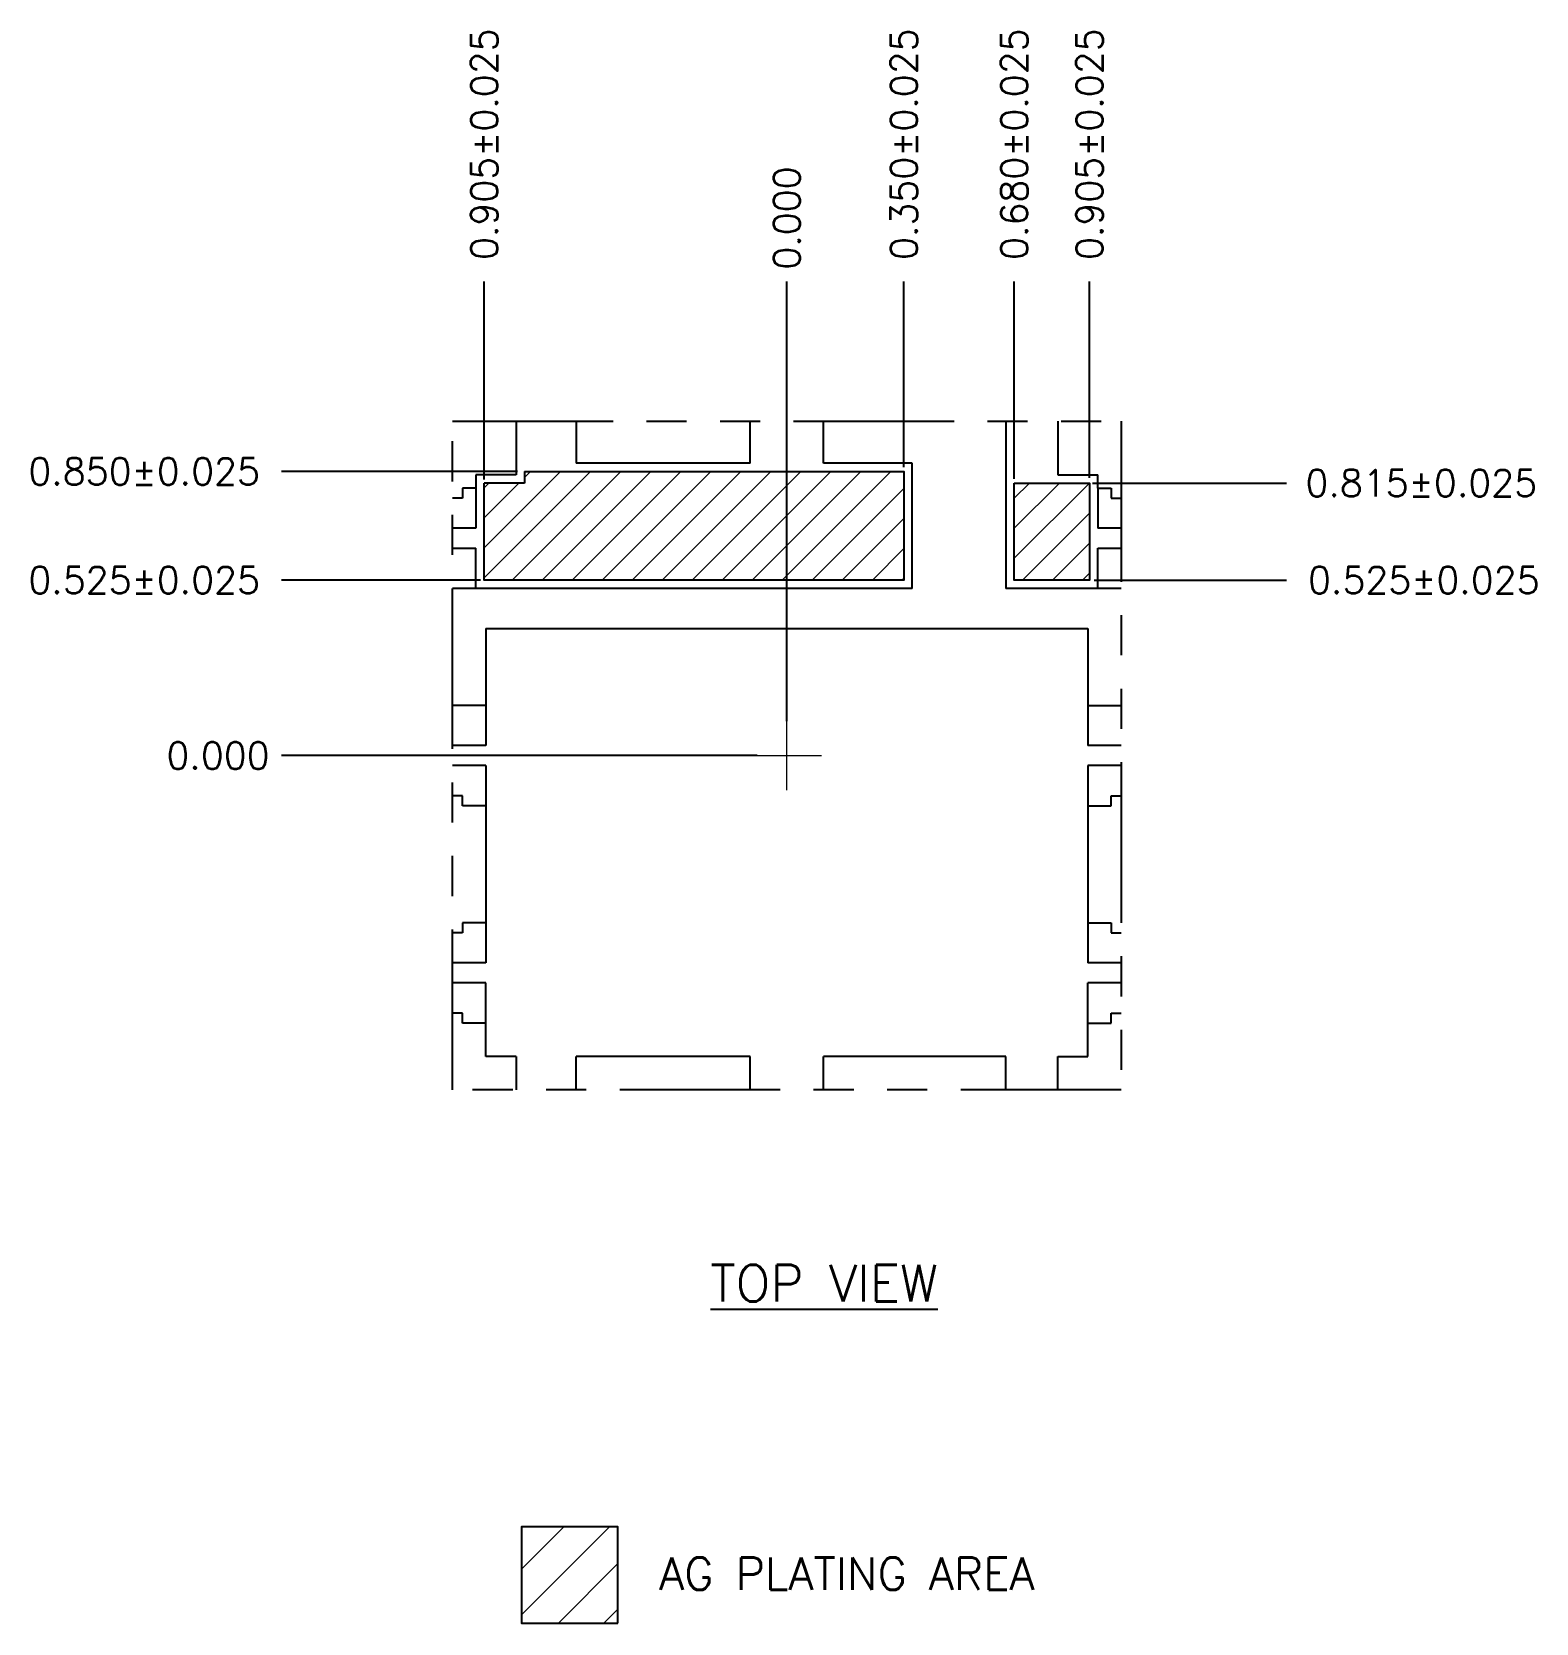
# Model space of a CAD drawing. Extents: x -2.26 to 2.24, y -2.59 to 2.16.
import ezdxf
from ezdxf.enums import TextEntityAlignment as Align

# ---------------------------------------------------------------- set-up
doc = ezdxf.new("R2010")
doc.units = 0
doc.linetypes.add('ACAD_ISO09W100', pattern=[45, 24, -3, 6, -3, 6, -3])
doc.linetypes.add('CENTER', pattern=[2, 1.25, -0.25, 0.25, -0.25])
for name, color, linetype in [('2', 7, 'Continuous'), ('4D', 4, 'Continuous'), ('PKG Line', 2, 'ACAD_ISO09W100')]:
    doc.layers.add(name, color=color, linetype=linetype)
doc.layers.add('Center', color=1, linetype='CENTER', lineweight=0)
doc.layers.add('DIM', color=4, linetype='Continuous', lineweight=18)
doc.styles.add('SIMPLEX', font='SIMPLEX')
doc.dimstyles.new('0.1', dxfattribs={"dimtxt": 0.1, "dimasz": 0.1, "dimexe": 0.03, "dimexo": 0.03, "dimgap": 0.03, "dimtad": 0, "dimdec": 3, "dimzin": 1, "dimdsep": 46, "dimtxsty": 'SIMPLEX', "dimcen": 0, "dimclrd": 256, "dimclre": 256, "dimclrt": 256, "dimadec": 0, "dimazin": 1, "dimtm": 1.25, "dimtfac": 1, "dimtdec": 3, "dimtmove": 0, "dimatfit": 0, "dimfxl": 1, "dimtolj": 1, "dimtzin": 0, "dimlwd": -1, "dimlwe": -1, "dimarcsym": 1})

# ---------------------------------------------------------------- blocks, each defined once
blk = doc.blocks.new('*D0')
at = {"color": 4, "transparency": 16777216}
blk.add_line((2742.3798, 1787.2212), (2740.9578, 1787.2212), dxfattribs=at)
at = {"layer": 'Defpoints', "color": 0, "transparency": 16777216}
for p in [(2740.9578, 1787.2212), (2742.4098, 1787.2212), (2742.4689, 1787.2212)]:
    blk.add_point(p, dxfattribs=at)
at = {"color": 4, "transparency": 16777216, "insert": (2740.7678, 1787.2212), "char_height": 0.08, "attachment_point": 5, "style": 'SIMPLEX'}
blk.add_mtext('\\A1;0.000', dxfattribs=at)
blk = doc.blocks.new('*D1')
at = {"color": 4, "transparency": 16777216}
blk.add_line((2742.4689, 1787.3239), (2742.4689, 1788.6388), dxfattribs=at)
at = {"layer": 'Defpoints', "color": 0, "transparency": 16777216}
for p in [(2742.4689, 1788.6388), (2742.4689, 1787.2939), (2742.4689, 1787.2212)]:
    blk.add_point(p, dxfattribs=at)
at = {"color": 4, "transparency": 16777216, "insert": (2742.4689, 1788.8288), "char_height": 0.08, "attachment_point": 5, "rotation": 90, "style": 'SIMPLEX'}
blk.add_mtext('\\A1;0.000', dxfattribs=at)
blk = doc.blocks.new('*D2')
at = {"color": 4, "transparency": 16777216}
blk.add_line((2741.5529, 1787.7462), (2740.9578, 1787.7462), dxfattribs=at)
at = {"layer": 'Defpoints', "color": 0, "transparency": 16777216}
for p in [(2740.9578, 1787.7462), (2741.5829, 1787.7462), (2742.4689, 1787.2212)]:
    blk.add_point(p, dxfattribs=at)
at = {"color": 4, "transparency": 16777216, "insert": (2740.5469, 1787.7462), "char_height": 0.08, "attachment_point": 5, "style": 'SIMPLEX'}
blk.add_mtext('\\A1;0.525±0.025', dxfattribs=at)
blk = doc.blocks.new('*D3')
at = {"color": 4, "transparency": 16777216}
blk.add_line((2741.6628, 1788.0712), (2740.9578, 1788.0712), dxfattribs=at)
at = {"layer": 'Defpoints', "color": 0, "transparency": 16777216}
for p in [(2740.9578, 1788.0712), (2741.6928, 1788.0712), (2742.4689, 1787.2212)]:
    blk.add_point(p, dxfattribs=at)
at = {"color": 4, "transparency": 16777216, "insert": (2740.5469, 1788.0712), "char_height": 0.08, "attachment_point": 5, "style": 'SIMPLEX'}
blk.add_mtext('\\A1;0.850±0.025', dxfattribs=at)
blk = doc.blocks.new('*D4')
at = {"color": 4, "transparency": 16777216}
blk.add_line((2743.3879, 1787.7462), (2743.9628, 1787.7462), dxfattribs=at)
at = {"layer": 'Defpoints', "color": 0, "transparency": 16777216}
for p in [(2743.3579, 1787.7462), (2743.9628, 1787.7462), (2742.4689, 1787.2212)]:
    blk.add_point(p, dxfattribs=at)
at = {"color": 4, "transparency": 16777216, "insert": (2744.3737, 1787.7462), "char_height": 0.08, "attachment_point": 5, "style": 'SIMPLEX'}
blk.add_mtext('\\A1;0.525±0.025', dxfattribs=at)
blk = doc.blocks.new('*D5')
at = {"color": 4, "transparency": 16777216}
blk.add_line((2743.3829, 1788.0362), (2743.9628, 1788.0362), dxfattribs=at)
at = {"layer": 'Defpoints', "color": 0, "transparency": 16777216}
for p in [(2743.3529, 1788.0362), (2743.9628, 1788.0362), (2742.4689, 1787.2212)]:
    blk.add_point(p, dxfattribs=at)
at = {"color": 4, "transparency": 16777216, "insert": (2744.3661, 1788.0362), "char_height": 0.08, "attachment_point": 5, "style": 'SIMPLEX'}
blk.add_mtext('\\A1;0.815±0.025', dxfattribs=at)
blk = doc.blocks.new('*D6')
at = {"color": 4, "transparency": 16777216}
blk.add_line((2741.5639, 1788.0467), (2741.5639, 1788.6388), dxfattribs=at)
at = {"layer": 'Defpoints', "color": 0, "transparency": 16777216}
for p in [(2741.5639, 1788.6388), (2741.5639, 1788.0167), (2742.4689, 1787.2212)]:
    blk.add_point(p, dxfattribs=at)
at = {"color": 4, "transparency": 16777216, "insert": (2741.5639, 1789.0497), "char_height": 0.08, "attachment_point": 5, "rotation": 90, "style": 'SIMPLEX'}
blk.add_mtext('\\A1;0.905±0.025', dxfattribs=at)
blk = doc.blocks.new('*D7')
at = {"color": 4, "transparency": 16777216}
blk.add_line((2742.8189, 1788.0838), (2742.8189, 1788.6388), dxfattribs=at)
at = {"layer": 'Defpoints', "color": 0, "transparency": 16777216}
for p in [(2742.8189, 1788.6388), (2742.8189, 1788.0538), (2742.4689, 1787.2212)]:
    blk.add_point(p, dxfattribs=at)
at = {"color": 4, "transparency": 16777216, "insert": (2742.8189, 1789.0497), "char_height": 0.08, "attachment_point": 5, "rotation": 90, "style": 'SIMPLEX'}
blk.add_mtext('\\A1;0.350±0.025', dxfattribs=at)
blk = doc.blocks.new('*D8')
at = {"color": 4, "transparency": 16777216}
blk.add_line((2743.1489, 1788.0487), (2743.1489, 1788.6388), dxfattribs=at)
at = {"layer": 'Defpoints', "color": 0, "transparency": 16777216}
for p in [(2743.1489, 1788.6388), (2743.1489, 1788.0187), (2742.4689, 1787.2212)]:
    blk.add_point(p, dxfattribs=at)
at = {"color": 4, "transparency": 16777216, "insert": (2743.1489, 1789.0497), "char_height": 0.08, "attachment_point": 5, "rotation": 90, "style": 'SIMPLEX'}
blk.add_mtext('\\A1;0.680±0.025', dxfattribs=at)
blk = doc.blocks.new('*D9')
at = {"color": 4, "transparency": 16777216}
blk.add_line((2743.3739, 1788.0523), (2743.3739, 1788.6388), dxfattribs=at)
at = {"layer": 'Defpoints', "color": 0, "transparency": 16777216}
for p in [(2743.3739, 1788.6388), (2743.3739, 1788.0223), (2742.4689, 1787.2212)]:
    blk.add_point(p, dxfattribs=at)
at = {"color": 4, "transparency": 16777216, "insert": (2743.3739, 1789.0497), "char_height": 0.08, "attachment_point": 5, "rotation": 90, "style": 'SIMPLEX'}
blk.add_mtext('\\A1;0.905±0.025', dxfattribs=at)

msp = doc.modelspace()

# ---------------------------------------------------------------- hatches: boundary and pattern name
at = {"layer": 'DIM'}
h = msp.add_hatch(dxfattribs=at)
h.set_pattern_fill('ANSI31', color=142, scale=0.02, angle=-180)
h.paths.add_polyline_path([(0.35, 0.85), (-0.785, 0.85), (-0.785, 0.815), (-0.905, 0.815), (-0.905, 0.525), (0.35, 0.525)])
h = msp.add_hatch(dxfattribs=at)
h.set_pattern_fill('ANSI31', color=142, scale=0.02, angle=-180)
h.paths.add_polyline_path([(0.905, 0.815), (0.68, 0.815), (0.68, 0.525), (0.905, 0.525)])
h = msp.add_hatch(dxfattribs=at)
h.set_pattern_fill('ANSI31', color=142, scale=0.030242)
h.set_pattern_definition([(45, (0.32754, 13.76084), (-0.06789525, 0.06789525), [])])
h.paths.add_polyline_path([(-0.5055, -2.5945), (-0.5055, -2.3061), (-0.794, -2.3061), (-0.794, -2.5945)])

# ---------------------------------------------------------------- linework, layer by layer
for p, q in [((-0.81, 1), (-0.81, 0.84)), ((-0.63, 1), (-0.63, 0.875)), ((-0.11, 0.875), (-0.11, 1)), ((0.11, 0.875), (0.11, 1)), ((0.655, 1), (0.655, 0.5)), ((0.81, 1), (0.81, 0.84)), ((-0.11, 0.875), (-0.63, 0.875)), ((0.375, 0.875), (0.11, 0.875)), ((0.375, 0.5), (0.375, 0.875)), ((-0.81, 0.84), (-0.93, 0.84)), ((-0.93, 0.84), (-0.93, 0.8)), ((-0.93, 0.84), (-0.93, 0.68)), ((0.81, 0.84), (0.93, 0.84)), ((0.93, 0.8), (0.93, 0.84)), ((-0.97, 0.77), (-1, 0.77)), ((-0.93, 0.8), (-0.97, 0.8)), ((-0.97, 0.8), (-0.97, 0.77)), ((0.93, 0.8), (0.97, 0.8)), ((0.93, 0.8), (0.93, 0.68)), ((0.97, 0.8), (0.97, 0.77)), ((0.97, 0.77), (1, 0.77)), ((-0.93, 0.68), (-1, 0.68)), ((1, 0.68), (0.93, 0.68)), ((-1, 0.62), (-0.93, 0.62)), ((-0.93, 0.5), (-0.93, 0.62)), ((0.93, 0.62), (1, 0.62)), ((0.93, 0.5), (0.93, 0.62)), ((-0.93, 0.5), (-1, 0.5)), ((0.375, 0.5), (-0.93, 0.5)), ((1, 0.5), (0.655, 0.5)), ((-0.9, 0.38), (0.9, 0.38)), ((-0.9, 0.38), (-0.9, 0.15)), ((-0.9, 0.38), (-0.9, 0.03)), ((0.9, 0.38), (0.9, 0.15)), ((0.9, 0.38), (0.9, 0.03)), ((-0.9, 0.15), (-1, 0.15)), ((0.9, 0.15), (1, 0.15)), ((-0.9, 0.03), (-1, 0.03)), ((1, 0.03), (0.9, 0.03)), ((-0.9, -0.03), (-1, -0.03)), ((-0.9, -0.03), (-0.9, -0.62)), ((0.9, -0.03), (0.9, -0.62)), ((1, -0.03), (0.9, -0.03)), ((-0.97, -0.12), (-1, -0.12)), ((-0.97, -0.15), (-0.97, -0.12)), ((0.97, -0.15), (0.97, -0.12)), ((0.97, -0.12), (1, -0.12)), ((-0.9, -0.15), (-0.97, -0.15)), ((-0.9, -0.15), (-0.9, -0.5)), ((0.9, -0.15), (0.9, -0.5)), ((0.9, -0.15), (0.97, -0.15)), ((-0.9, -0.5), (-0.97, -0.5)), ((-0.97, -0.5), (-0.97, -0.53)), ((0.9, -0.5), (0.97, -0.5)), ((0.97, -0.5), (0.97, -0.53)), ((-0.97, -0.53), (-1, -0.53)), ((0.97, -0.53), (1, -0.53)), ((-0.9, -0.62), (-1, -0.62)), ((1, -0.62), (0.9, -0.62)), ((-0.9, -0.68), (-1, -0.68)), ((-0.9, -0.9), (-0.9, -0.68)), ((0.9, -0.9), (0.9, -0.68)), ((1, -0.68), (0.9, -0.68)), ((-0.97, -0.77), (-1, -0.77)), ((-0.97, -0.8), (-0.97, -0.77)), ((-0.9, -0.8), (-0.97, -0.8)), ((-0.9, -0.9), (-0.9, -0.8)), ((0.9, -0.9), (0.9, -0.8)), ((0.9, -0.8), (0.97, -0.8)), ((0.97, -0.8), (0.97, -0.77)), ((0.97, -0.77), (1, -0.77)), ((-0.81, -0.9), (-0.9, -0.9)), ((-0.81, -0.9), (-0.81, -1)), ((-0.11, -0.9), (-0.63, -0.9)), ((-0.63, -1), (-0.63, -0.9)), ((-0.11, -1), (-0.11, -0.9)), ((0.655, -0.9), (0.11, -0.9)), ((0.11, -1), (0.11, -0.9)), ((0.655, -1), (0.655, -0.9)), ((0.81, -0.9), (0.9, -0.9)), ((0.81, -1), (0.81, -0.9))]:
    msp.add_line(p, q)
at = {"layer": '2', "color": 5}
for p, q in [((-0.785, 0.815), (-0.905, 0.815)), ((-0.785, 0.85), (-0.785, 0.815))]:
    msp.add_line(p, q, dxfattribs=at)
msp.add_lwpolyline([(-0.785, 0.85), (0.35, 0.85), (0.35, 0.525), (-0.905, 0.525), (-0.905, 0.815)], dxfattribs=at)
for points in [[(0.68, 0.815), (0.905, 0.815), (0.905, 0.525), (0.68, 0.525)], [(-0.5055, -2.5945), (-0.5055, -2.3061), (-0.794, -2.3061), (-0.794, -2.5945)]]:
    msp.add_lwpolyline(points, close=True, dxfattribs=at)
at = {"layer": 'Center'}
for p, q in [((0, -0.1037), (0, 0.1037)), ((-0.1037, 0), (0.1037, 0))]:
    msp.add_line(p, q, dxfattribs=at)
at = {"layer": 'PKG Line', "ltscale": 0.02}
for points in [[(1, -1), (-1, -1), (-1, 1)], [(-1, 1), (1, 1), (1, -1)]]:
    msp.add_lwpolyline(points, dxfattribs=at)

# ---------------------------------------------------------------- texts
at = {"layer": '4D', "style": 'SIMPLEX'}
msp.add_text('%%UTOP VIEW', height=0.110252, dxfattribs=at).set_placement((0.4515, -1.5779), align=Align.MIDDLE_RIGHT)
msp.add_text('AG PLATING AREA', height=0.097004, dxfattribs=at).set_placement((-0.3817, -2.4465), align=Align.MIDDLE_LEFT)

# ---------------------------------------------------------------- dimensions: what is measured, and where the dimension line sits
at = {"color": 4}
for feature_location, offset, dtype, origin, override, picture, middle, set_off in [((-0.905, 0.7955), (0, 0.6221), 1, (0, 0), {"dimtxt": 0.08, "dimgap": 0.03, "dimclrd": 4, "dimclre": 4, "dimclrt": 4, "dimtol": 1, "dimlim": 0, "dimtp": 0.025, "dimtm": 0.025}, '*D6', (-0.905, 1.8285), (-2742.4689, -1787.2212)), ((0.35, 0.8326), (0, 0.585), 1, (0, 0), {"dimtxt": 0.08, "dimgap": 0.03, "dimclrd": 4, "dimclre": 4, "dimclrt": 4, "dimtol": 1, "dimlim": 0, "dimtp": 0.025, "dimtm": 0.025}, '*D7', (0.35, 1.8285), (-2742.4689, -1787.2212)), ((0.68, 0.7975), (0, 0.6201), 1, (0, 0), {"dimtxt": 0.08, "dimgap": 0.03, "dimclrd": 4, "dimclre": 4, "dimclrt": 4, "dimtol": 1, "dimlim": 0, "dimtp": 0.025, "dimtm": 0.025}, '*D8', (0.68, 1.8285), (-2742.4689, -1787.2212)), ((0.905, 0.8011), (0, 0.6164), 1, (0, 0), {"dimtxt": 0.08, "dimgap": 0.03, "dimclrd": 4, "dimclre": 4, "dimclrt": 4, "dimtol": 1, "dimlim": 0, "dimtp": 0.025, "dimtm": 0.025}, '*D9', (0.905, 1.8285), (-2742.4689, -1787.2212)), ((0.0000000001, 0.0727241467), (-0.0000000001, 1.3448409139), 1, (0.0000000001, 0.0000000001), {"dimtxt": 0.08, "dimclrd": 4, "dimclre": 4, "dimclrt": 4, "dimtp": 0.025, "dimtm": 0.025}, '*D1', (0, 1.6075650606), (-2742.4689187713, -1787.2211951467)), ((-0.7761, 0.85), (-0.735, 0), 0, (0, 0), {"dimtxt": 0.08, "dimgap": 0.03, "dimclrd": 4, "dimclre": 4, "dimclrt": 4, "dimtol": 1, "dimlim": 0, "dimtp": 0.025, "dimtm": 0.025}, '*D3', (-1.9221, 0.85), (-2742.4689, -1787.2212)), ((0.8839, 0.815), (0.6099, 0), 0, (0, 0), {"dimtxt": 0.08, "dimgap": 0.03, "dimclrd": 4, "dimclre": 4, "dimclrt": 4, "dimtol": 1, "dimlim": 0, "dimtp": 0.025, "dimtm": 0.025}, '*D5', (1.8972, 0.815), (-2742.4689, -1787.2212)), ((-0.886, 0.525), (-0.6251, 0), 0, (0, 0), {"dimtxt": 0.08, "dimgap": 0.03, "dimclrd": 4, "dimclre": 4, "dimclrt": 4, "dimtol": 1, "dimlim": 0, "dimtp": 0.025, "dimtm": 0.025}, '*D2', (-1.9221, 0.525), (-2742.4689, -1787.2212)), ((0.889, 0.525), (0.6049, 0), 0, (0, 0), {"dimtxt": 0.08, "dimgap": 0.03, "dimclrd": 4, "dimclre": 4, "dimclrt": 4, "dimtol": 1, "dimlim": 0, "dimtp": 0.025, "dimtm": 0.025}, '*D4', (1.9048, 0.525), (-2742.4689, -1787.2212)), ((-0.0591295223, 0), (-1.451971271, 0), 0, (0, 0), {"dimtxt": 0.08, "dimclrd": 4, "dimclre": 4, "dimclrt": 4, "dimtp": 0.025, "dimtm": 0.025}, '*D0', (-1.7011007934, 0), (-2742.4689187713, -1787.2211951467))]:
    dim = msp.add_ordinate_dim(feature_location=feature_location, offset=offset, dtype=dtype, origin=origin, dimstyle='0.1', override=override, dxfattribs=at)
    dim.commit()
    dim.dimension.update_dxf_attribs({"geometry": picture, "text_midpoint": middle, "insert": set_off})

doc.saveas('drawing.dxf')
